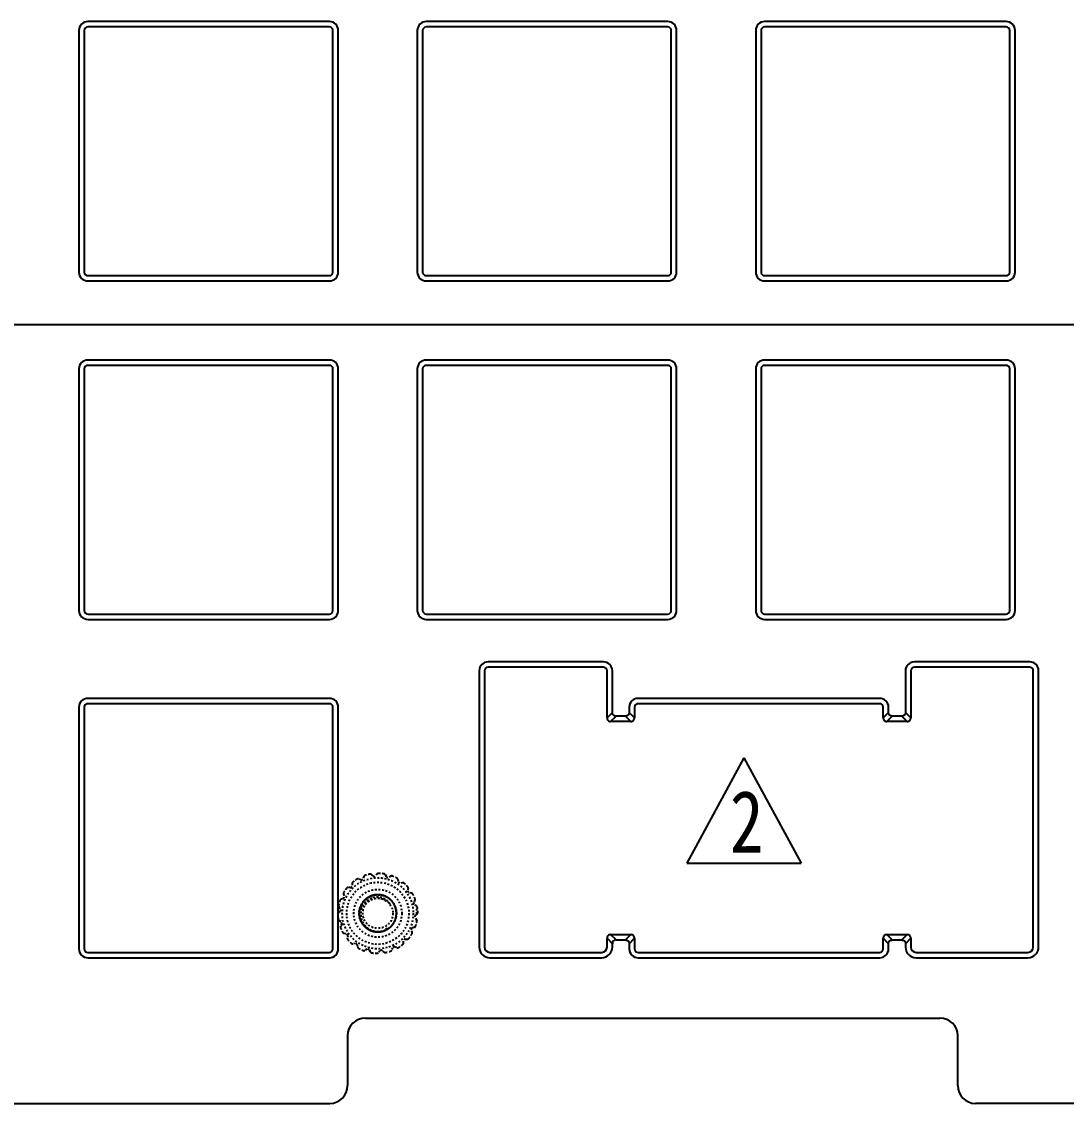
# Model space of a CAD drawing. Header units: inches. Extents: x 1493 to 1950, y -14 to 309.
# Drawn here: x 1647.9 to 1706.8, y 139.2 to 200.1 of the extents above; entities that cross this region are included whole.
import ezdxf

# ---------------------------------------------------------------- set-up
doc = ezdxf.new("R2010")
doc.units = ezdxf.units.IN
doc.header["$LTSCALE"] = 0.909449
doc.header["$MEASUREMENT"] = 0
doc.header["$PDMODE"] = 3
doc.header["$PDSIZE"] = 0.3125
doc.linetypes.add('HIDDEN', pattern=[0.2, 0.1, -0.1])
doc.linetypes.add('PHANTOM', pattern=[0.8, 0.45, -0.05, 0.1, -0.05, 0.1, -0.05])
doc.layers.get('0').update_dxf_attribs({"linetype": 'CONTINUOUS'})
doc.layers.get('Defpoints').update_dxf_attribs({"linetype": 'CONTINUOUS'})
doc.layers.add('DEFAULT_2', color=8, linetype='HIDDEN')
doc.layers.add('DEFAULT_3', color=7, linetype='PHANTOM')
doc.styles.get("Standard").update_dxf_attribs({"font": 'txt', "width": 0.8})
doc.dimstyles.get("Standard").update_dxf_attribs({"dimtxt": 6, "dimasz": 4.5, "dimexe": 1, "dimexo": 1, "dimgap": 0.09, "dimtad": 0, "dimzin": 1, "dimdsep": 46, "dimtxsty": 'Standard', "dimcen": 0.09, "dimclrd": 5, "dimclre": 5, "dimclrt": 1, "dimadec": 0, "dimazin": 0, "dimtp": 0.01, "dimtm": 0.01, "dimtfac": 1, "dimtofl": 0, "dimtmove": 0, "dimatfit": 3, "dimfxl": 0, "dimtolj": 1, "dimtzin": 4, "dimarcsym": 0})

# ---------------------------------------------------------------- blocks, each defined once
blk = doc.blocks.new('*D13')
at = {"layer": 'DEFAULT_3', "color": 3, "linetype": 'ByBlock', "lineweight": -2}
for p, q in [((1863.07, 196.292), (1863.07, 182.016)), ((1587.22, 191.792), (1587.22, 182.016)), ((1587.22, 183.016), (1581.48, 183.016)), ((1858.57, 183.016), (1591.72, 183.016))]:
    blk.add_line(p, q, dxfattribs=at)
at = {"layer": 'DEFAULT_3', "color": 3, "linetype": 'ByBlock'}
for points in [[(1591.72, 183.766), (1591.72, 182.266), (1587.22, 183.016)], [(1858.57, 182.266), (1858.57, 183.766), (1863.07, 183.016)]]:
    blk.add_solid(points, dxfattribs=at)
at = {"layer": 'Defpoints', "color": 0, "linetype": 'ByBlock'}
for p in [(1863.07, 197.292), (1587.22, 192.792), (1587.22, 183.016)]:
    blk.add_point(p, dxfattribs=at)
at = {"layer": 'DEFAULT_3', "color": 3, "linetype": 'ByBlock', "insert": (1563.83, 183.016), "char_height": 6, "attachment_point": 5}
blk.add_mtext('\\A1;275.85{\\H0.7x;\\S+0^ -0.2;}', dxfattribs=at)

msp = doc.modelspace()

# ---------------------------------------------------------------- linework, layer by layer
at = {"color": 7, "linetype": 'Continuous'}
for p, q in [((1665.27, 200.092), (1651.67, 200.092)), ((1665.27, 199.792), (1651.67, 199.792)), ((1684.32, 200.092), (1670.72, 200.092)), ((1684.32, 199.792), (1670.72, 199.792)), ((1703.37, 200.092), (1689.77, 200.092)), ((1703.37, 199.792), (1689.77, 199.792)), ((1651.17, 199.592), (1651.17, 185.992)), ((1651.47, 199.592), (1651.47, 185.992)), ((1665.47, 185.992), (1665.47, 199.592)), ((1665.77, 185.992), (1665.77, 199.592)), ((1670.22, 199.592), (1670.22, 185.992)), ((1670.52, 199.592), (1670.52, 185.992)), ((1684.52, 185.992), (1684.52, 199.592)), ((1684.82, 185.992), (1684.82, 199.592)), ((1689.27, 199.592), (1689.27, 185.992)), ((1689.57, 199.592), (1689.57, 185.992)), ((1703.57, 185.992), (1703.57, 199.592)), ((1703.87, 185.992), (1703.87, 199.592)), ((1651.67, 185.792), (1665.27, 185.792)), ((1670.72, 185.792), (1684.32, 185.792)), ((1689.77, 185.792), (1703.37, 185.792)), ((1651.67, 185.492), (1665.27, 185.492)), ((1670.72, 185.492), (1684.32, 185.492)), ((1689.77, 185.492), (1703.37, 185.492)), ((1665.27, 181.042), (1651.67, 181.042)), ((1684.32, 181.042), (1670.72, 181.042)), ((1703.37, 181.042), (1689.77, 181.042)), ((1651.17, 180.542), (1651.17, 166.942)), ((1651.47, 180.542), (1651.47, 166.942)), ((1665.27, 180.742), (1651.67, 180.742)), ((1665.47, 166.942), (1665.47, 180.542)), ((1665.77, 166.942), (1665.77, 180.542)), ((1670.22, 180.542), (1670.22, 166.942)), ((1670.52, 180.542), (1670.52, 166.942)), ((1684.32, 180.742), (1670.72, 180.742)), ((1684.52, 166.942), (1684.52, 180.542)), ((1684.82, 166.942), (1684.82, 180.542)), ((1689.27, 180.542), (1689.27, 166.942)), ((1689.57, 180.542), (1689.57, 166.942)), ((1703.37, 180.742), (1689.77, 180.742)), ((1703.57, 166.942), (1703.57, 180.542)), ((1703.87, 166.942), (1703.87, 180.542)), ((1651.67, 166.742), (1665.27, 166.742)), ((1651.67, 166.442), (1665.27, 166.442)), ((1670.72, 166.742), (1684.32, 166.742)), ((1670.72, 166.442), (1684.32, 166.442)), ((1689.77, 166.742), (1703.37, 166.742)), ((1689.77, 166.442), (1703.37, 166.442)), ((1680.699, 164.048), (1674.202, 164.048)), ((1704.699, 164.048), (1698.202, 164.048)), ((1673.702, 163.548), (1673.702, 147.992)), ((1674.002, 163.548), (1674.002, 147.992)), ((1680.699, 163.748), (1674.202, 163.748)), ((1680.899, 160.898), (1680.899, 163.548)), ((1681.199, 161.204), (1681.199, 163.548)), ((1697.702, 163.548), (1697.702, 161.204)), ((1698.002, 163.548), (1698.002, 160.898)), ((1704.699, 163.748), (1698.202, 163.748)), ((1704.899, 147.992), (1704.899, 163.548)), ((1705.199, 147.992), (1705.199, 163.548)), ((1651.17, 161.492), (1651.17, 147.892)), ((1651.47, 161.492), (1651.47, 147.892)), ((1665.27, 161.992), (1651.67, 161.992)), ((1665.27, 161.692), (1651.67, 161.692)), ((1665.47, 147.892), (1665.47, 161.492)), ((1665.77, 147.892), (1665.77, 161.492)), ((1682.15, 161.492), (1682.15, 161.204)), ((1682.45, 161.492), (1682.451, 160.898)), ((1696.25, 161.992), (1682.65, 161.992)), ((1696.25, 161.692), (1682.65, 161.692)), ((1696.45, 160.898), (1696.45, 161.492)), ((1696.75, 161.204), (1696.75, 161.492)), ((1681.199, 161.204), (1680.899, 160.898)), ((1681.105, 160.691), (1681.411, 160.992)), ((1681.938, 160.992), (1681.411, 160.992)), ((1681.938, 160.992), (1682.245, 160.691)), ((1682.451, 160.898), (1682.15, 161.204)), ((1696.75, 161.204), (1696.45, 160.898)), ((1696.656, 160.691), (1696.962, 160.992)), ((1697.489, 160.992), (1696.962, 160.992)), ((1697.489, 160.992), (1697.796, 160.691)), ((1698.002, 160.898), (1697.702, 161.204)), ((1682.245, 160.691), (1681.105, 160.691)), ((1697.796, 160.691), (1696.656, 160.691)), ((1681.411, 148.392), (1681.105, 148.692)), ((1681.105, 148.692), (1682.245, 148.692)), ((1682.245, 148.692), (1681.938, 148.392)), ((1696.962, 148.392), (1696.656, 148.692)), ((1696.656, 148.692), (1697.796, 148.692)), ((1697.796, 148.692), (1697.489, 148.392)), ((1680.899, 148.486), (1681.199, 148.18)), ((1680.899, 147.992), (1680.899, 148.486)), ((1681.199, 147.992), (1681.199, 148.18)), ((1681.411, 148.392), (1681.938, 148.392)), ((1682.15, 148.18), (1682.451, 148.486)), ((1682.15, 148.18), (1682.15, 147.892)), ((1682.451, 148.486), (1682.45, 147.892)), ((1696.45, 148.486), (1696.75, 148.18)), ((1696.45, 147.892), (1696.45, 148.486)), ((1696.75, 147.892), (1696.75, 148.18)), ((1696.962, 148.392), (1697.489, 148.392)), ((1697.702, 148.18), (1698.002, 148.486)), ((1697.702, 148.18), (1697.702, 147.992)), ((1698.002, 148.486), (1698.002, 147.992)), ((1651.67, 147.692), (1665.27, 147.692)), ((1651.67, 147.392), (1665.27, 147.392)), ((1674.302, 147.692), (1680.599, 147.692)), ((1674.302, 147.392), (1680.599, 147.392)), ((1682.65, 147.692), (1696.25, 147.692)), ((1682.65, 147.392), (1696.25, 147.392)), ((1698.302, 147.692), (1704.599, 147.692)), ((1698.302, 147.392), (1704.599, 147.392)), ((1667.295, 143.992), (1699.645, 143.992)), ((1666.295, 142.992), (1666.295, 140.192)), ((1700.645, 140.192), (1700.645, 142.992)), ((1628.661, 139.192), (1665.295, 139.192)), ((1748.645, 139.192), (1701.645, 139.192))]:
    msp.add_line(p, q, dxfattribs=at)
at = {"color": 2}
for p, q in [((1688.611, 158.642), (1685.39, 152.724)), ((1688.611, 158.642), (1691.831, 152.724)), ((1685.39, 152.724), (1691.831, 152.724))]:
    msp.add_line(p, q, dxfattribs=at)
at = {"color": 7, "linetype": 'Continuous'}
for centre, radius, start, end in [((1651.67, 199.592), 0.5, 90.00013, 180.00011), ((1651.67, 199.592), 0.2, 90.00001, 180.00005), ((1665.27, 199.592), 0.5, 0.00013, 89.99999), ((1665.27, 199.592), 0.2, 0, 90.00003), ((1670.72, 199.592), 0.5, 90.00013, 180.00011), ((1670.72, 199.592), 0.2, 90.00001, 180.00005), ((1684.32, 199.592), 0.5, 0.00013, 89.99999), ((1684.32, 199.592), 0.2, 0, 90.00003), ((1689.77, 199.592), 0.5, 90.00013, 180.00011), ((1689.77, 199.592), 0.2, 90.00001, 180.00005), ((1703.37, 199.592), 0.5, 0.00013, 89.99999), ((1703.37, 199.592), 0.2, 0, 90.00003), ((1651.67, 185.992), 0.5, 180.00013, 269.99999), ((1651.67, 185.992), 0.2, 180.00001, 270.00001), ((1665.27, 185.992), 0.5, 270.00013, 0.00011), ((1665.27, 185.992), 0.2, 270.00001, 360), ((1670.72, 185.992), 0.5, 180.00013, 269.99999), ((1670.72, 185.992), 0.2, 180.00001, 270.00001), ((1684.32, 185.992), 0.5, 270.00013, 0.00011), ((1684.32, 185.992), 0.2, 270.00001, 360), ((1689.77, 185.992), 0.5, 180.00013, 269.99999), ((1689.77, 185.992), 0.2, 180.00001, 270.00001), ((1703.37, 185.992), 0.5, 270.00013, 0.00011), ((1703.37, 185.992), 0.2, 270.00001, 360), ((1651.67, 180.542), 0.5, 90.00013, 180.00011), ((1665.27, 180.542), 0.5, 0.00013, 89.99999), ((1670.72, 180.542), 0.5, 90.00013, 180.00011), ((1684.32, 180.542), 0.5, 0.00013, 89.99999), ((1689.77, 180.542), 0.5, 90.00013, 180.00011), ((1703.37, 180.542), 0.5, 0.00013, 89.99999), ((1651.67, 180.542), 0.2, 90.00001, 180.00005), ((1665.27, 180.542), 0.2, 0, 90.00003), ((1670.72, 180.542), 0.2, 90.00001, 180.00005), ((1684.32, 180.542), 0.2, 0, 90.00003), ((1689.77, 180.542), 0.2, 90.00001, 180.00005), ((1703.37, 180.542), 0.2, 0, 90.00003), ((1651.67, 166.942), 0.5, 180.00013, 269.99999), ((1651.67, 166.942), 0.2, 180.00001, 270.00001), ((1665.27, 166.942), 0.5, 270.00013, 0.00011), ((1665.27, 166.942), 0.2, 270.00001, 360), ((1670.72, 166.942), 0.5, 180.00013, 269.99999), ((1670.72, 166.942), 0.2, 180.00001, 270.00001), ((1684.32, 166.942), 0.5, 270.00013, 0.00011), ((1684.32, 166.942), 0.2, 270.00001, 360), ((1689.77, 166.942), 0.5, 180.00013, 269.99999), ((1689.77, 166.942), 0.2, 180.00001, 270.00001), ((1703.37, 166.942), 0.5, 270.00013, 0.00011), ((1703.37, 166.942), 0.2, 270.00001, 360), ((1674.202, 163.548), 0.5, 89.99995, 179.99991), ((1680.699, 163.548), 0.5, 359.99994, 89.9999), ((1698.202, 163.548), 0.5, 89.99995, 179.99992), ((1704.699, 163.548), 0.5, 359.99994, 89.9999), ((1674.202, 163.548), 0.2, 89.99997, 179.99997), ((1680.699, 163.548), 0.2, 0, 89.99997), ((1698.202, 163.548), 0.2, 89.99997, 179.99997), ((1704.699, 163.548), 0.2, 0, 89.99997), ((1651.67, 161.492), 0.5, 90.00013, 180.00011), ((1651.67, 161.492), 0.2, 90.00001, 180.00005), ((1665.27, 161.492), 0.5, 0.00013, 89.99999), ((1665.27, 161.492), 0.2, 0, 90.00003), ((1682.65, 161.492), 0.5, 89.99995, 179.99992), ((1682.65, 161.492), 0.2, 89.99997, 179.99997), ((1696.25, 161.492), 0.5, 359.99994, 89.9999), ((1696.25, 161.492), 0.2, 0, 89.99997), ((1681.099, 160.892), 0.2, 178.3843, 271.61551), ((1682.25, 160.892), 0.2, 268.3843, 1.61541), ((1696.65, 160.892), 0.2, 178.3843, 271.61551), ((1697.802, 160.892), 0.2, 268.3843, 1.61541), ((1681.099, 148.492), 0.2, 88.3843, 181.61551), ((1682.25, 148.492), 0.2, 358.3844, 91.61551), ((1696.65, 148.492), 0.2, 88.3843, 181.61551), ((1697.802, 148.492), 0.2, 358.3844, 91.61551), ((1674.302, 147.992), 0.6, 180.00002, 269.99999), ((1674.302, 147.992), 0.3, 180, 270), ((1680.599, 147.992), 0.6, 270.00001, 0), ((1680.599, 147.992), 0.3, 270, 360), ((1698.302, 147.992), 0.6, 180, 269.99999), ((1698.302, 147.992), 0.3, 180, 270), ((1704.599, 147.992), 0.6, 270.00001, 359.99999), ((1704.599, 147.992), 0.3, 270, 360), ((1651.67, 147.892), 0.5, 180.00013, 269.99999), ((1651.67, 147.892), 0.2, 180.00001, 270.00001), ((1665.27, 147.892), 0.5, 270.00013, 0.00011), ((1665.27, 147.892), 0.2, 270.00001, 360), ((1682.65, 147.892), 0.5, 179.99994, 269.99998), ((1682.65, 147.892), 0.2, 179.99997, 269.99997), ((1696.25, 147.892), 0.5, 270.00002, 359.99992), ((1696.25, 147.892), 0.2, 269.99997, 360), ((1667.295, 142.992), 1, 90, 180), ((1699.645, 142.992), 1, 0, 90), ((1665.295, 140.192), 1, 270, 360), ((1701.645, 140.192), 1, 180, 270)]:
    msp.add_arc(centre, radius, start, end, dxfattribs=at)
msp.add_ellipse((1681.623, 147.968), major_axis=(0.367, -0.367), ratio=0.57735, start_param=2.617994, end_param=3.665191, dxfattribs=at)
for points in [[(1681.411, 160.992), (1681.356, 160.992), (1681.235, 161.028), (1681.199, 161.149), (1681.199, 161.204)], [(1682.15, 161.204), (1682.15, 161.149), (1682.114, 161.028), (1681.993, 160.992), (1681.938, 160.992)], [(1696.962, 160.992), (1696.907, 160.992), (1696.786, 161.028), (1696.75, 161.149), (1696.75, 161.204)], [(1697.702, 161.204), (1697.702, 161.149), (1697.666, 161.028), (1697.544, 160.992), (1697.489, 160.992)], [(1681.938, 148.392), (1681.993, 148.392), (1682.114, 148.356), (1682.15, 148.235), (1682.15, 148.18)], [(1696.75, 148.18), (1696.75, 148.235), (1696.786, 148.356), (1696.907, 148.392), (1696.962, 148.392)], [(1697.489, 148.392), (1697.544, 148.392), (1697.666, 148.356), (1697.702, 148.235), (1697.702, 148.18)]]:
    msp.add_open_spline(points, degree=3, knots=[0, 0, 0, 0, 0.499977, 1, 1, 1, 1], dxfattribs=at)
at = {"layer": 'DEFAULT_2', "color": 8, "linetype": 'HIDDEN'}
for p, q in [((1680.899, 160.898), (1680.899, 160.892)), ((1696.45, 160.898), (1696.45, 160.892)), ((1682.245, 160.692), (1682.25, 160.692)), ((1697.796, 160.692), (1697.802, 160.692)), ((1667.037, 151.782), (1666.914, 151.825)), ((1667.209, 151.963), (1667.163, 151.841)), ((1667.741, 151.996), (1667.64, 152.078)), ((1667.965, 152.107), (1667.88, 152.008)), ((1668.41, 152.068), (1668.476, 151.956)), ((1668.724, 151.983), (1668.611, 151.92)), ((1669.129, 151.795), (1669.153, 151.667)), ((1666.448, 151.34), (1666.318, 151.339)), ((1666.548, 151.569), (1666.547, 151.439)), ((1669.395, 151.608), (1669.267, 151.587)), ((1669.711, 151.292), (1669.69, 151.164)), ((1669.898, 151.026), (1669.77, 151.05)), ((1666.046, 150.724), (1665.924, 150.678)), ((1666.062, 150.973), (1666.105, 150.85)), ((1667.995, 150.742), (1667.995, 150.939)), ((1670.087, 150.621), (1670.023, 150.508)), ((1665.879, 150.007), (1665.78, 149.922)), ((1665.809, 150.247), (1665.891, 150.146)), ((1670.171, 150.306), (1670.059, 150.373)), ((1670.21, 149.862), (1670.111, 149.777)), ((1670.2, 149.853), (1670.2, 150.28)), ((1665.931, 149.411), (1665.819, 149.477)), ((1665.967, 149.276), (1665.904, 149.163)), ((1670.2, 149.514), (1670.099, 149.638)), ((1670.2, 149.444), (1670.2, 149.514)), ((1666.22, 148.734), (1666.092, 148.758)), ((1666.3, 148.62), (1666.279, 148.492)), ((1668.497, 148.973), (1668.402, 149.146)), ((1669.885, 148.933), (1669.928, 148.811)), ((1670.066, 149.106), (1669.944, 149.06)), ((1681.105, 148.692), (1681.099, 148.692)), ((1696.656, 148.692), (1696.65, 148.692)), ((1666.723, 148.197), (1666.595, 148.176)), ((1666.837, 148.117), (1666.862, 147.989)), ((1669.076, 147.959), (1668.954, 148.002)), ((1669.442, 148.215), (1669.444, 148.345)), ((1669.542, 148.443), (1669.672, 148.445)), ((1682.45, 148.486), (1682.45, 148.492)), ((1698.002, 148.486), (1698.002, 148.492)), ((1667.379, 147.864), (1667.266, 147.8)), ((1667.514, 147.828), (1667.581, 147.716)), ((1668.11, 147.776), (1668.025, 147.677)), ((1668.35, 147.706), (1668.249, 147.788)), ((1668.827, 147.943), (1668.781, 147.821))]:
    msp.add_line(p, q, dxfattribs=at)
for radius in [2, 1.75, 1.35, 0.85]:
    msp.add_circle((1667.995, 149.892), radius, dxfattribs=at)
for centre, radius, start, end in [((1666.648, 151.568), 0.1, 128.78772, 179.31073), ((1667.995, 149.892), 2.25, 121.21228, 128.78772), ((1666.881, 151.731), 0.1, 70.68927, 121.21228), ((1667.07, 151.876), 0.1, 250.68927, 339.31073), ((1667.303, 151.927), 0.1, 108.78772, 159.31073), ((1667.995, 149.892), 2.25, 101.21228, 108.78772), ((1667.577, 152.001), 0.1, 50.68927, 101.21228), ((1667.804, 152.073), 0.1, 230.68927, 319.31073), ((1668.041, 152.041), 0.1, 88.78772, 139.31073), ((1667.995, 149.892), 2.25, 81.21228, 88.78772), ((1668.324, 152.017), 0.1, 30.68927, 81.21228), ((1668.562, 152.007), 0.1, 210.68927, 299.31073), ((1668.773, 151.896), 0.1, 68.78772, 119.31073), ((1667.995, 149.892), 2.25, 61.21228, 68.78772), ((1669.031, 151.776), 0.1, 10.68927, 61.21228), ((1669.251, 151.686), 0.1, 190.68927, 279.31073), ((1666.156, 151.006), 0.1, 148.78772, 199.31073), ((1667.995, 149.892), 2.25, 141.21228, 148.78772), ((1666.319, 151.239), 0.1, 90.68927, 141.21228), ((1666.447, 151.44), 0.1, 270.68927, 359.31073), ((1669.412, 151.509), 0.1, 48.78772, 99.31073), ((1667.995, 149.892), 2.25, 41.21228, 48.78772), ((1669.613, 151.308), 0.1, 350.68927, 41.21228), ((1669.789, 151.148), 0.1, 170.68927, 259.31073), ((1667.995, 149.892), 2.25, 161.21228, 168.78772), ((1665.96, 150.584), 0.1, 110.68927, 161.21228), ((1666.011, 150.817), 0.1, 290.68927, 19.31073), ((1668.207, 149.744), 0.825, 53.64653, 58.49447), ((1669.879, 150.927), 0.1, 28.78772, 79.31073), ((1667.995, 149.892), 2.25, 21.21228, 28.78772), ((1670.11, 150.459), 0.1, 150.68927, 239.31073), ((1669.999, 150.67), 0.1, 330.68927, 21.21228), ((1665.846, 149.846), 0.1, 130.68927, 181.21228), ((1667.995, 149.892), 2.25, 181.21228, 188.78772), ((1665.886, 150.31), 0.1, 168.78772, 219.31073), ((1665.814, 150.083), 0.1, 310.68927, 39.31073), ((1670.12, 150.22), 0.1, 8.78772, 59.31073), ((1670.145, 149.937), 0.1, 310.68927, 1.21228), ((1667.995, 149.892), 2.25, 1.21228, 8.78772), ((1665.87, 149.563), 0.1, 188.78772, 239.31073), ((1665.88, 149.325), 0.1, 330.68927, 59.31073), ((1670.177, 149.701), 0.1, 130.68927, 219.31073), ((1667.995, 149.892), 2.25, 341.21228, 348.78772), ((1670.104, 149.474), 0.1, 348.78772, 39.31073), ((1665.991, 149.114), 0.1, 150.68927, 201.21228), ((1667.995, 149.892), 2.25, 201.21228, 208.78772), ((1666.111, 148.857), 0.1, 208.78772, 259.31073), ((1666.201, 148.636), 0.1, 350.68927, 79.31073), ((1667.995, 149.892), 2.25, 321.21228, 328.78772), ((1669.98, 148.966), 0.1, 110.68927, 199.31073), ((1669.834, 148.778), 0.1, 328.78772, 19.31073), ((1670.031, 149.199), 0.1, 290.68927, 341.21228), ((1666.378, 148.475), 0.1, 170.68927, 221.21228), ((1667.995, 149.892), 2.25, 221.21228, 228.78772), ((1666.579, 148.274), 0.1, 228.78772, 279.31073), ((1666.739, 148.098), 0.1, 10.68927, 99.31073), ((1666.96, 148.008), 0.1, 190.68927, 241.21228), ((1668.921, 147.907), 0.1, 70.68927, 159.31073), ((1667.995, 149.892), 2.25, 301.21228, 308.78772), ((1669.342, 148.216), 0.1, 308.78772, 359.31073), ((1669.544, 148.343), 0.1, 90.68927, 179.31073), ((1669.671, 148.545), 0.1, 270.68927, 321.21228), ((1667.995, 149.892), 2.25, 241.21228, 248.78772), ((1667.217, 147.888), 0.1, 248.78772, 299.31073), ((1667.428, 147.777), 0.1, 30.68927, 119.31073), ((1667.667, 147.767), 0.1, 210.68927, 261.21228), ((1667.995, 149.892), 2.25, 261.21228, 268.78772), ((1667.95, 147.742), 0.1, 268.78772, 319.31073), ((1668.186, 147.71), 0.1, 50.68927, 139.31073), ((1668.413, 147.783), 0.1, 230.68927, 281.21228), ((1667.995, 149.892), 2.25, 281.21228, 288.78772), ((1668.688, 147.856), 0.1, 288.78772, 339.31073), ((1669.109, 148.053), 0.1, 250.68927, 301.21228)]:
    msp.add_arc(centre, radius, start, end, dxfattribs=at)
for points, knots in [([(1667.995, 150.939), (1667.996, 150.94), (1667.997, 150.939), (1668, 150.939), (1668.002, 150.939), (1668.005, 150.939), (1668.009, 150.939), (1668.015, 150.939), (1668.022, 150.939), (1668.031, 150.939), (1668.04, 150.938), (1668.052, 150.938), (1668.067, 150.937), (1668.085, 150.936), (1668.109, 150.933), (1668.139, 150.93), (1668.175, 150.924), (1668.222, 150.915), (1668.28, 150.901), (1668.349, 150.879), (1668.416, 150.852), (1668.481, 150.821), (1668.565, 150.773), (1668.663, 150.703), (1668.768, 150.604), (1668.858, 150.491), (1668.957, 150.325), (1669.021, 150.141), (1669.044, 149.95), (1669.041, 149.757), (1668.989, 149.52), (1668.873, 149.306), (1668.748, 149.159), (1668.641, 149.063), (1668.521, 148.982), (1668.348, 148.898), (1668.159, 148.849), (1667.967, 148.841), (1667.775, 148.86), (1667.589, 148.918), (1667.421, 149.012), (1667.267, 149.128), (1667.139, 149.275), (1667.045, 149.443), (1666.992, 149.578), (1666.959, 149.719), (1666.945, 149.862), (1666.95, 150.007), (1666.976, 150.149), (1667.022, 150.287), (1667.085, 150.417), (1667.165, 150.537), (1667.262, 150.645), (1667.373, 150.738), (1667.495, 150.816), (1667.626, 150.876), (1667.811, 150.931), (1668.005, 150.947), (1668.196, 150.923), (1668.382, 150.874), (1668.556, 150.785), (1668.706, 150.666), (1668.839, 150.526), (1668.966, 150.318), (1669.046, 150.038), (1669.046, 149.747), (1668.967, 149.466), (1668.814, 149.218), (1668.6, 149.02), (1668.34, 148.889), (1668.054, 148.832), (1667.764, 148.857), (1667.491, 148.958), (1667.256, 149.131), (1667.106, 149.323), (1667.022, 149.496), (1666.962, 149.679), (1666.94, 149.872), (1666.958, 150.064), (1667.003, 150.251), (1667.086, 150.428), (1667.202, 150.581), (1667.304, 150.684), (1667.42, 150.771), (1667.546, 150.842), (1667.68, 150.895), (1667.821, 150.928), (1667.965, 150.942), (1668.11, 150.936), (1668.252, 150.911), (1668.39, 150.866), (1668.52, 150.802), (1668.64, 150.722), (1668.748, 150.625), (1668.872, 150.479), (1668.965, 150.307), (1669.02, 150.123), (1669.05, 149.932), (1669.036, 149.69), (1668.942, 149.414), (1668.776, 149.175), (1668.552, 148.988), (1668.285, 148.872), (1667.996, 148.831), (1667.708, 148.871), (1667.44, 148.987), (1667.216, 149.173), (1667.049, 149.412), (1666.955, 149.687), (1666.937, 149.978), (1666.98, 150.168), (1667.014, 150.258)], [0, 0, 0, 0, 0.00012, 0.000241, 0.000364, 0.000486, 0.000731, 0.000975, 0.001465, 0.001954, 0.002443, 0.002932, 0.003911, 0.004889, 0.005868, 0.007825, 0.009782, 0.011739, 0.015652, 0.019566, 0.023479, 0.027392, 0.031306, 0.039129, 0.046951, 0.054774, 0.062597, 0.078205, 0.086027, 0.09385, 0.109459, 0.125067, 0.13289, 0.140713, 0.148535, 0.156358, 0.171967, 0.17979, 0.187613, 0.203222, 0.211045, 0.218867, 0.234477, 0.242299, 0.250122, 0.257945, 0.265768, 0.27359, 0.281413, 0.289236, 0.297059, 0.304881, 0.312704, 0.320527, 0.32835, 0.336172, 0.343995, 0.359604, 0.367427, 0.37525, 0.390859, 0.398682, 0.406504, 0.422114, 0.437721, 0.45333, 0.468939, 0.484547, 0.500156, 0.515764, 0.531373, 0.546981, 0.56259, 0.578198, 0.593807, 0.60163, 0.609452, 0.625062, 0.632884, 0.640707, 0.656317, 0.664139, 0.671962, 0.679785, 0.687608, 0.69543, 0.703253, 0.711076, 0.718899, 0.726721, 0.734544, 0.742367, 0.75019, 0.758012, 0.765835, 0.781444, 0.789267, 0.79709, 0.812699, 0.828307, 0.843916, 0.859524, 0.875133, 0.890741, 0.906349, 0.921958, 0.937566, 0.953175, 0.968783, 0.984392, 1, 1, 1, 1]), ([(1668.497, 148.973), (1668.581, 149.018), (1668.738, 149.134), (1668.915, 149.365), (1669.025, 149.635), (1669.055, 149.925), (1669.007, 150.212), (1668.881, 150.475), (1668.689, 150.695), (1668.444, 150.852), (1668.166, 150.939), (1667.875, 150.945), (1667.592, 150.874), (1667.341, 150.727), (1667.172, 150.552), (1667.069, 150.389), (1666.99, 150.213), (1666.948, 150.023), (1666.946, 149.83), (1666.965, 149.687), (1667.003, 149.547), (1667.059, 149.414), (1667.133, 149.29), (1667.224, 149.178), (1667.33, 149.079), (1667.448, 148.995), (1667.576, 148.928), (1667.713, 148.88), (1667.854, 148.851), (1667.999, 148.841), (1668.143, 148.851), (1668.331, 148.892), (1668.509, 148.971), (1668.666, 149.083), (1668.805, 149.216), (1668.916, 149.376), (1668.99, 149.554), (1669.04, 149.74), (1669.052, 149.983), (1668.988, 150.267), (1668.848, 150.523), (1668.644, 150.731), (1668.391, 150.876), (1668.109, 150.947), (1667.817, 150.937), (1667.539, 150.85), (1667.296, 150.689), (1667.105, 150.47), (1666.982, 150.205), (1666.942, 149.966), (1666.951, 149.773), (1666.986, 149.584), (1667.06, 149.403), (1667.168, 149.244), (1667.297, 149.101), (1667.454, 148.986), (1667.629, 148.906), (1667.768, 148.866), (1667.911, 148.845), (1668.056, 148.843), (1668.2, 148.861), (1668.339, 148.899), (1668.472, 148.956), (1668.596, 149.03), (1668.709, 149.121), (1668.808, 149.226), (1668.892, 149.344), (1668.959, 149.473), (1669.007, 149.609), (1669.046, 149.797), (1669.045, 149.992), (1669.006, 150.181), (1668.94, 150.362), (1668.812, 150.568), (1668.597, 150.766), (1668.337, 150.896), (1668.051, 150.952), (1667.76, 150.926), (1667.488, 150.824), (1667.254, 150.65), (1667.075, 150.42), (1666.966, 150.149), (1666.934, 149.86), (1666.984, 149.573), (1667.108, 149.309), (1667.237, 149.163), (1667.309, 149.1)], [0, 0, 0, 0, 0.015607, 0.031223, 0.046835, 0.06245, 0.078063, 0.093677, 0.10929, 0.124903, 0.140518, 0.156129, 0.171746, 0.187356, 0.202973, 0.210795, 0.21862, 0.234238, 0.24206, 0.249884, 0.257712, 0.265539, 0.273362, 0.281185, 0.289013, 0.29684, 0.304663, 0.312486, 0.320313, 0.328141, 0.335965, 0.343787, 0.359406, 0.36723, 0.375052, 0.39067, 0.398495, 0.406317, 0.421934, 0.437545, 0.45316, 0.468772, 0.484387, 0.5, 0.515613, 0.531228, 0.54684, 0.562455, 0.578066, 0.593683, 0.601505, 0.60933, 0.624948, 0.63277, 0.640594, 0.656213, 0.664035, 0.671859, 0.679687, 0.687514, 0.695337, 0.70316, 0.710987, 0.718815, 0.726638, 0.734461, 0.742288, 0.750116, 0.75794, 0.765762, 0.78138, 0.789205, 0.797027, 0.812644, 0.828254, 0.843871, 0.859482, 0.875097, 0.89071, 0.906323, 0.921937, 0.93755, 0.953165, 0.968777, 0.984393, 1, 1, 1, 1]), ([(1667.309, 149.1), (1667.382, 149.037), (1667.545, 148.931), (1667.823, 148.845), (1668.114, 148.837), (1668.396, 148.91), (1668.649, 149.056), (1668.851, 149.266), (1668.99, 149.522), (1669.052, 149.807), (1669.036, 150.098), (1668.94, 150.373), (1668.774, 150.612), (1668.549, 150.797), (1668.326, 150.894), (1668.137, 150.933), (1667.945, 150.946), (1667.752, 150.919), (1667.571, 150.854), (1667.443, 150.786), (1667.325, 150.701), (1667.22, 150.602), (1667.13, 150.489), (1667.057, 150.364), (1667.001, 150.231), (1666.963, 150.091), (1666.945, 149.948), (1666.948, 149.803), (1666.97, 149.66), (1667.012, 149.521), (1667.072, 149.39), (1667.175, 149.227), (1667.312, 149.088), (1667.471, 148.981), (1667.645, 148.896), (1667.834, 148.849), (1668.026, 148.841), (1668.218, 148.86), (1668.45, 148.934), (1668.694, 149.093), (1668.884, 149.314), (1669.009, 149.577), (1669.055, 149.865), (1669.024, 150.154), (1668.913, 150.424), (1668.734, 150.654), (1668.498, 150.825), (1668.225, 150.928), (1667.935, 150.951), (1667.696, 150.904), (1667.519, 150.829), (1667.354, 150.73), (1667.21, 150.598), (1667.099, 150.441), (1667.01, 150.27), (1666.957, 150.082), (1666.944, 149.89), (1666.955, 149.746), (1666.985, 149.604), (1667.033, 149.468), (1667.101, 149.34), (1667.185, 149.223), (1667.285, 149.118), (1667.398, 149.027), (1667.522, 148.953), (1667.656, 148.897), (1667.795, 148.86), (1667.939, 148.843), (1668.084, 148.845), (1668.274, 148.874), (1668.456, 148.943), (1668.619, 149.046), (1668.766, 149.171), (1668.914, 149.363), (1669.024, 149.633), (1669.055, 149.923), (1669.008, 150.21), (1668.882, 150.473), (1668.691, 150.693), (1668.446, 150.852), (1668.168, 150.939), (1667.877, 150.946), (1667.594, 150.875), (1667.343, 150.728), (1667.139, 150.519), (1667.047, 150.348), (1667.014, 150.258)], [0, 0, 0, 0, 0.015607, 0.031223, 0.046835, 0.06245, 0.078063, 0.093677, 0.10929, 0.124903, 0.140518, 0.156129, 0.171746, 0.187356, 0.202973, 0.210795, 0.21862, 0.234238, 0.24206, 0.249884, 0.257712, 0.265539, 0.273362, 0.281185, 0.289013, 0.29684, 0.304663, 0.312486, 0.320313, 0.328141, 0.335965, 0.343787, 0.359406, 0.36723, 0.375052, 0.39067, 0.398495, 0.406317, 0.421934, 0.437545, 0.45316, 0.468772, 0.484387, 0.5, 0.515613, 0.531228, 0.54684, 0.562455, 0.578066, 0.593683, 0.601505, 0.60933, 0.624948, 0.63277, 0.640594, 0.656213, 0.664035, 0.671859, 0.679687, 0.687514, 0.695337, 0.70316, 0.710987, 0.718815, 0.726638, 0.734461, 0.742288, 0.750116, 0.75794, 0.765762, 0.78138, 0.789205, 0.797027, 0.812644, 0.828254, 0.843871, 0.859482, 0.875097, 0.89071, 0.906323, 0.921937, 0.93755, 0.953165, 0.968777, 0.984393, 1, 1, 1, 1]), ([(1668.696, 150.408), (1668.645, 150.484), (1668.55, 150.586), (1668.398, 150.688), (1668.273, 150.746), (1668.141, 150.784), (1668.004, 150.802), (1667.867, 150.799), (1667.731, 150.775), (1667.601, 150.731), (1667.478, 150.668), (1667.366, 150.589), (1667.267, 150.493), (1667.183, 150.384), (1667.115, 150.264), (1667.065, 150.136), (1667.035, 150.001), (1667.024, 149.864), (1667.032, 149.727), (1667.059, 149.592), (1667.121, 149.419), (1667.242, 149.222), (1667.412, 149.065), (1667.569, 148.971), (1667.696, 148.917), (1667.828, 148.881), (1667.965, 148.862), (1668.08, 148.862), (1668.171, 148.871), (1668.238, 148.883), (1668.294, 148.896), (1668.338, 148.909), (1668.371, 148.919), (1668.398, 148.929), (1668.419, 148.937), (1668.435, 148.944), (1668.451, 148.951), (1668.466, 148.958), (1668.482, 148.964), (1668.492, 148.971), (1668.497, 148.973)], [0, 0, 0, 0, 0.062313, 0.093564, 0.124816, 0.15607, 0.187326, 0.218582, 0.249838, 0.281097, 0.312358, 0.343618, 0.374879, 0.406142, 0.437407, 0.468671, 0.499936, 0.531203, 0.562472, 0.59374, 0.625008, 0.687403, 0.749798, 0.781071, 0.812346, 0.84362, 0.874891, 0.906159, 0.921802, 0.937445, 0.953088, 0.96091, 0.968733, 0.976556, 0.980467, 0.984378, 0.988288, 0.9922, 0.99611, 1, 1, 1, 1]), ([(1668.021, 150.741), (1668.086, 150.741), (1668.216, 150.726), (1668.401, 150.659), (1668.565, 150.553), (1668.657, 150.46), (1668.696, 150.408)], [0, 0, 0, 0, 0.250012, 0.499988, 0.749981, 1, 1, 1, 1])]:
    msp.add_open_spline(points, degree=3, knots=knots, dxfattribs=at)

# ---------------------------------------------------------------- texts
at = {"color": 2, "insert": (1687.813, 156.8), "char_height": 3.48762, "width": 14.36041, "attachment_point": 1}
msp.add_mtext('{\\fSimSun|b0|i0|c134|p2;2}', dxfattribs=at)

# ---------------------------------------------------------------- dimensions: what is measured, and where the dimension line sits
at = {"layer": 'DEFAULT_3', "linetype": 'ByBlock'}
dim = msp.add_linear_dim(base=(1587.22, 183.016), p1=(1863.07, 197.292), p2=(1587.22, 192.792), text='<>{\\H0.7x;\\S+0^ -0.2;}', dimstyle='Standard', override={"dimtxsty": 'Standard', "dimclrd": 3, "dimclre": 3, "dimclrt": 3, "dimtfillclr": 256}, dxfattribs=at)
dim.commit()
dim.dimension.update_dxf_attribs({"geometry": '*D13', "text_midpoint": (1563.83, 183.016), "dimtype": 160})

doc.saveas('drawing.dxf')
